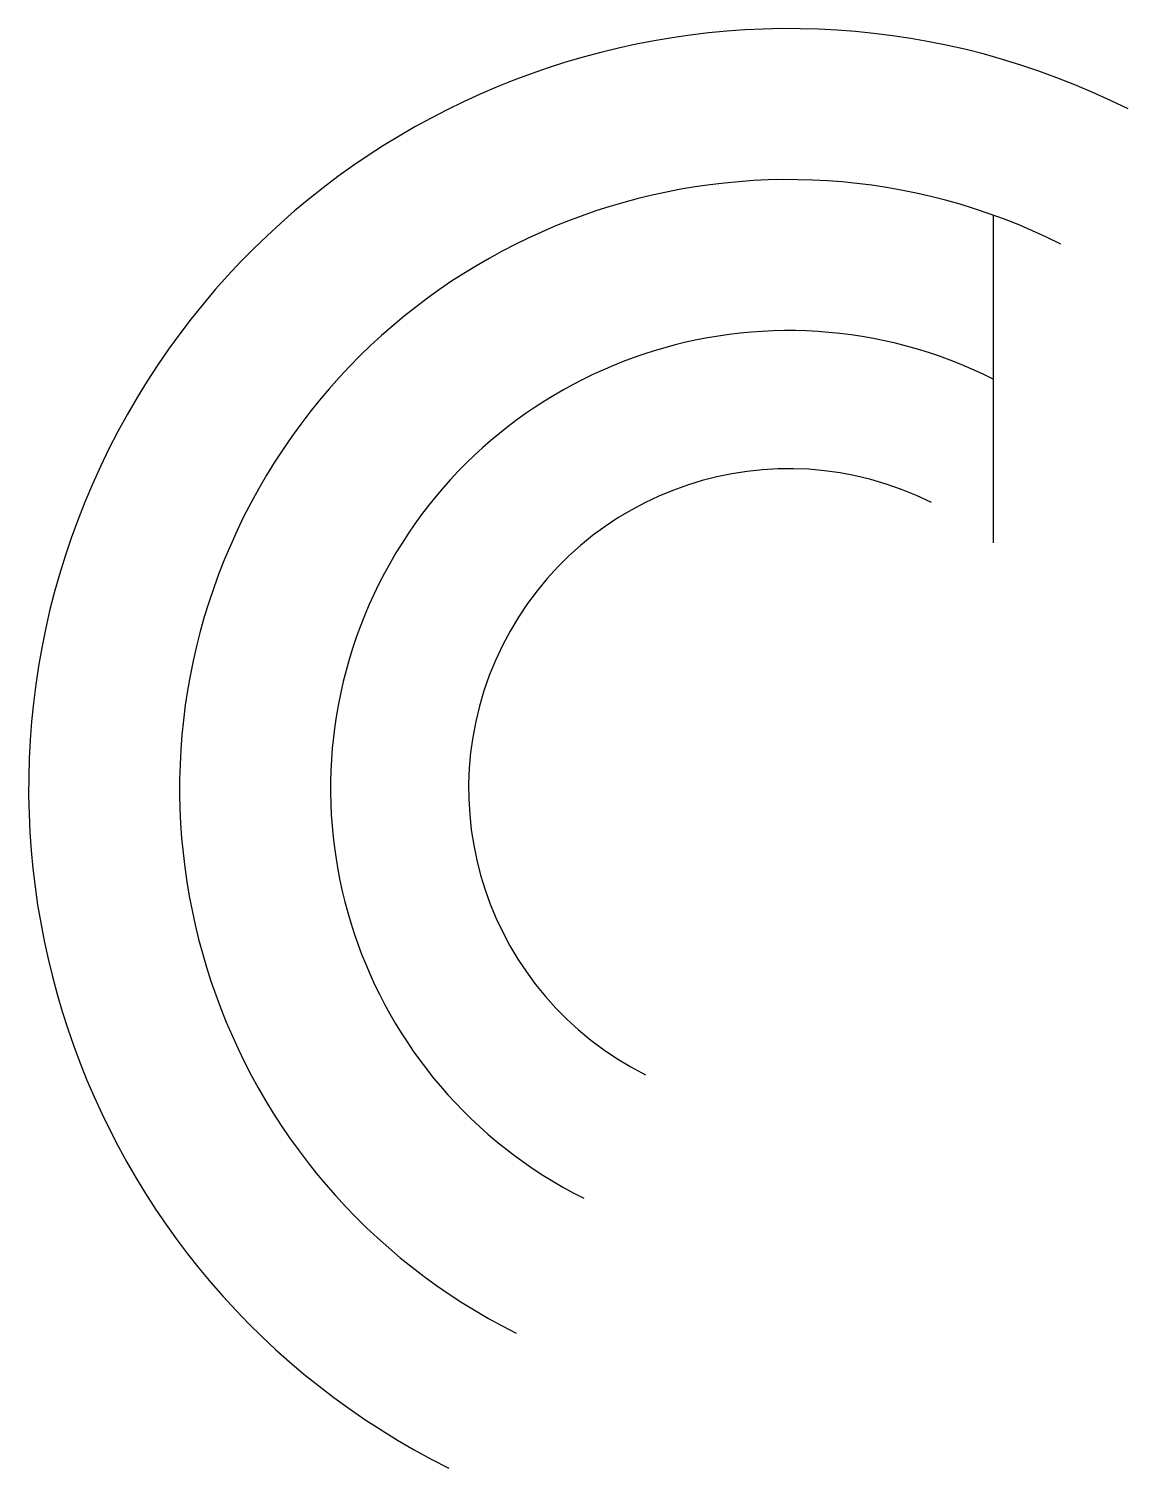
# Model space of a CAD drawing. Header units: millimetres. Extents: x 6.4 to 33.3, y -6.6 to 28.6.
import ezdxf

# ---------------------------------------------------------------- set-up
doc = ezdxf.new("R2010")
doc.units = ezdxf.units.MM
doc.layers.get('0').update_dxf_attribs({"lineweight": 25, "true_color": 0xffffff})

msp = doc.modelspace()

# ---------------------------------------------------------------- linework, layer by layer
msp.add_line((30, 24), (30, 16))
for radius in [18.552, 14.866, 11.18, 7.81]:
    msp.add_arc((25, 10), radius, 63.4349, 243.4349)

doc.saveas('drawing.dxf')
